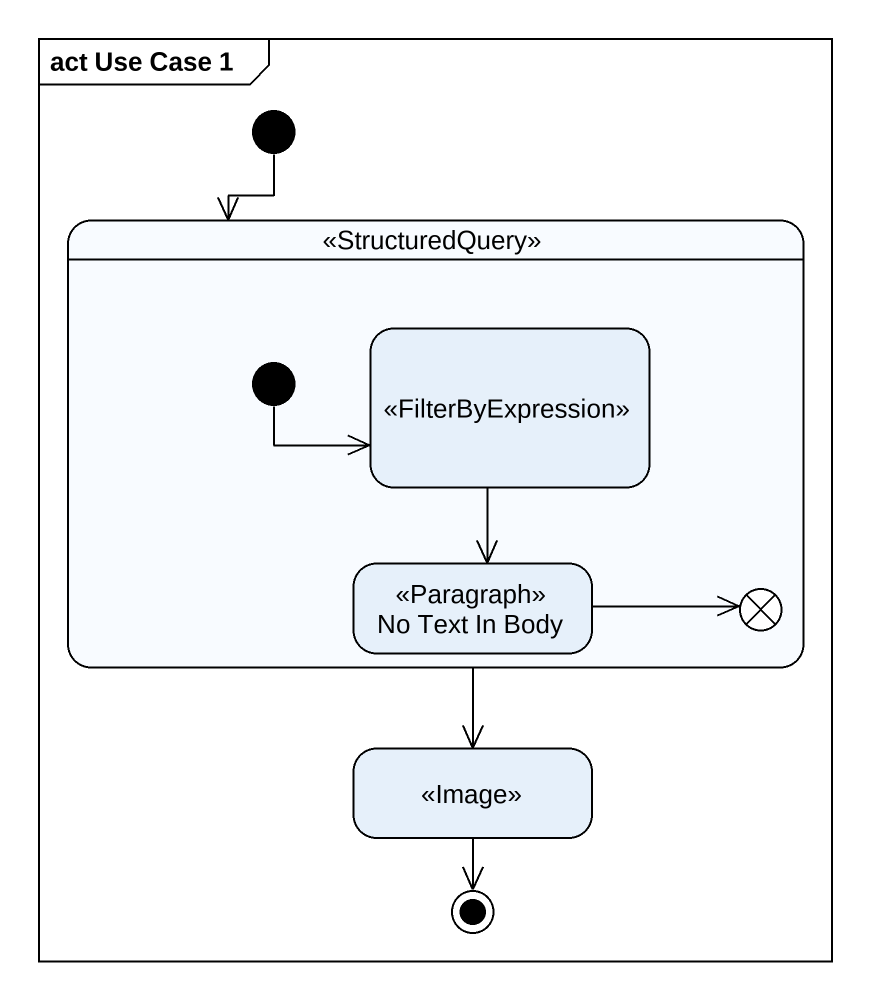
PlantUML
@startuml
mainframe act Use Case 1
hide empty description
state " " as state1 <<StructuredQuery>> {
  state " " as state2 <<FilterByExpression>>
  state "No Text In Body" as No_Text_In_Body <<Paragraph>>
  state flowfinal1 <<end>>
  [*] -right-> state2
}
state " " as state3 <<Image>>
[*] --> state1
state1 --> state3
state2 --> No_Text_In_Body
No_Text_In_Body -right-> flowfinal1
state3 --> [*]
@enduml
